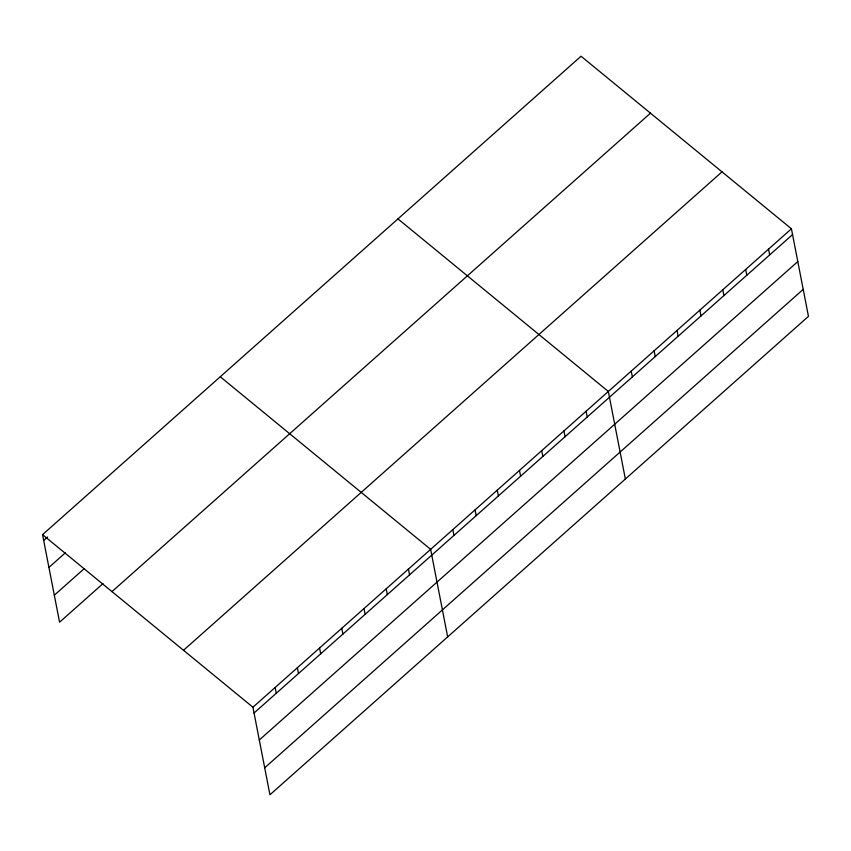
<?xml version="1.0" encoding="UTF-8"?>
<svg xmlns="http://www.w3.org/2000/svg" width="851" height="851" viewBox="0 0 851 851"><rect width="100%" height="100%" fill="white"/><g stroke="black" fill="none" stroke-linecap="round" stroke-linejoin="round"><path stroke-width="1.28" d="M42.55 534.651L581.052 56.219L791.43 228.802L808.45 316.349L269.948 794.781L252.928 707.224L42.55 534.651L59.57 622.198L103.024 583.595M43.678 540.438L47.539 537.002M48.922 567.426L65.336 552.831M54.326 595.221L84.26 568.617M111.981 591.605L650.472 113.172M183.508 650.281L722.01 171.849M252.928 707.224L791.43 228.802M254.055 713.01L792.558 234.589M259.3 739.998L797.802 261.565M264.704 767.793L803.206 289.372M397.96 218.888L608.337 391.46L625.357 479.017M220.249 376.77L430.638 549.342L447.658 636.899M768.549 249.13L769.666 254.917M745.657 269.459L746.784 275.256M722.776 289.797L723.903 295.584M699.884 310.126L701.011 315.923M677.002 330.465L678.13 336.251M654.111 350.793L655.238 356.58M631.229 371.132L632.357 376.919M586.126 411.203L587.254 416.99M563.915 430.936L565.043 436.723M541.704 450.668L542.832 456.455M519.493 470.401L520.61 476.188M497.271 490.144L498.399 495.931M475.06 509.877L476.188 515.663M452.849 529.609L453.977 535.396M408.427 569.085L409.554 574.872M386.216 588.818L387.333 594.604M363.994 608.55L365.122 614.337M341.783 628.283L342.91 634.069M319.572 648.026L320.699 653.813M297.361 667.758L298.488 673.545M275.15 687.491L276.267 693.278"/></g></svg>
